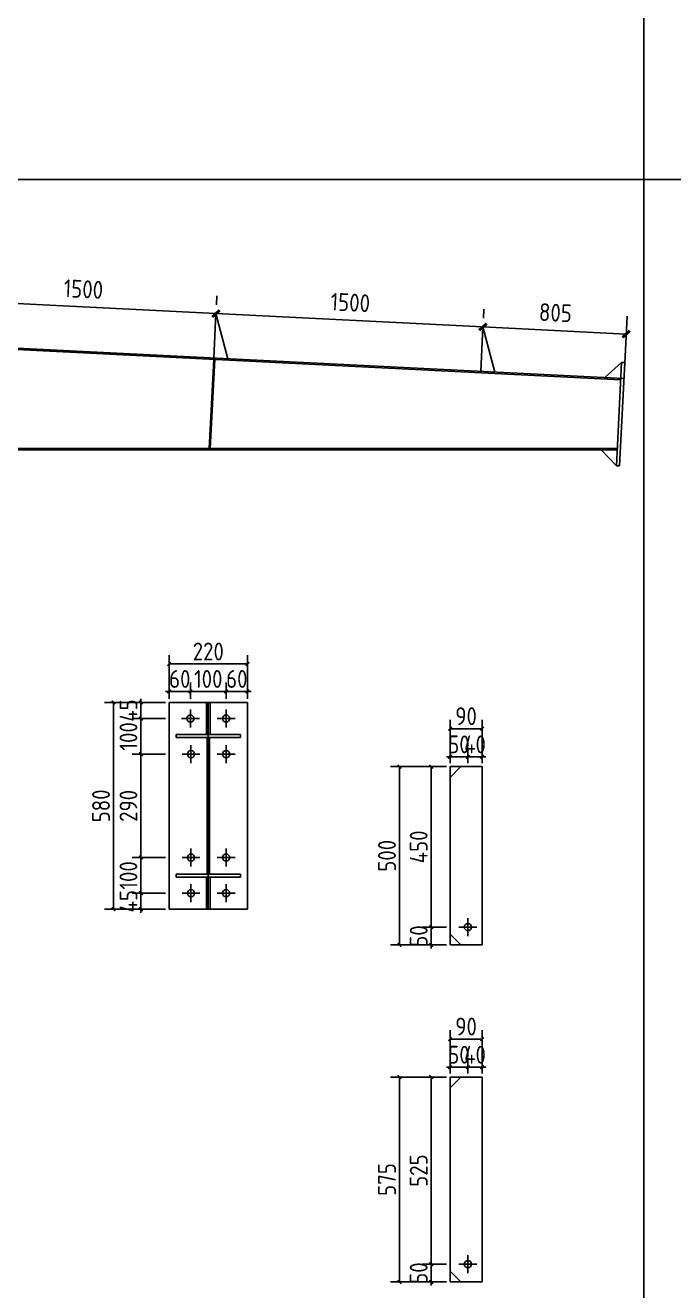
# Model space of a CAD drawing. Extents: x 411778 to 673094, y -11605 to 324395.
# Drawn here: x 445897 to 449536, y 104759 to 111858 of the extents above; entities that cross this region are included whole.
import ezdxf

# ---------------------------------------------------------------- set-up
doc = ezdxf.new("R2010")
doc.units = 0
doc.header["$LTSCALE"] = 1000
doc.header["$MEASUREMENT"] = 0
doc.styles.get("Standard").update_dxf_attribs({"font": 'gbenor.shx', "bigfont": 'gbcbig.shx'})
doc.dimstyles.get("Standard").update_dxf_attribs({"dimscale": 100, "dimtxt": 3.5, "dimasz": 1, "dimexe": 2.5, "dimexo": 3, "dimgap": 1.5, "dimtad": 1, "dimdec": 0, "dimzin": 0, "dimdsep": 46, "dimtxsty": 'Standard', "dimblk": 'ARCHTICK', "dimcen": 0.09, "dimadec": 0, "dimazin": 0, "dimtfac": 1, "dimtdec": 0, "dimtix": 1, "dimtmove": 2, "dimatfit": 3, "dimfxl": 1, "dimtolj": 1, "dimtzin": 0, "dimarcsym": 0})

# ---------------------------------------------------------------- blocks, each defined once
blk = doc.blocks.new('_ArchTick')
at = {"color": 0, "linetype": 'ByBlock', "const_width": 0.4}
blk.add_lwpolyline([(-0.5, -0.5), (0.5, 0.5)], dxfattribs=at)
blk = doc.blocks.new('*D2253')
at = {"color": 3, "lineweight": -2}
for p, q in [((445458.7, 110116), (445473.7, 110415.6)), ((445468.7, 110315.7), (446966.8, 110240.8)), ((446969.3, 110290.7), (446971.8, 110340.7))]:
    blk.add_line(p, q, dxfattribs=at)
at = {"layer": 'Defpoints', "color": 0}
for p in [(446966.8, 110240.8), (446966.8, 110240.8), (445456.2, 110066)]:
    blk.add_point(p, dxfattribs=at)
at = {"color": 3, "lineweight": -2, "xscale": 40, "yscale": 40, "zscale": 40}
for p, rotation in [((445468.7, 110315.7), 177.1375947738483), ((446966.8, 110240.8), 357.1375947738483)]:
    blk.add_blockref('_ArchTick', p, dxfattribs=dict(at, rotation=rotation))
at = {"color": 0, "insert": (446222.8, 110378.1), "char_height": 100, "attachment_point": 5, "rotation": 357.13759}
blk.add_mtext('\\A1;1500', dxfattribs=at)
blk = doc.blocks.new('*D2254')
at = {"color": 3, "lineweight": -2}
for p, q in [((446969.3, 110290.7), (446971.8, 110340.7)), ((448467.5, 110215.8), (448470, 110265.8)), ((446966.8, 110240.8), (448465, 110165.9))]:
    blk.add_line(p, q, dxfattribs=at)
at = {"layer": 'Defpoints', "color": 0}
for p in [(446966.8, 110240.8), (448465, 110165.9), (448465, 110165.9)]:
    blk.add_point(p, dxfattribs=at)
at = {"color": 3, "lineweight": -2, "xscale": 40, "yscale": 40, "zscale": 40}
for p, rotation in [((446966.8, 110240.8), 177.1375947738483), ((448465, 110165.9), 357.1375947738483)]:
    blk.add_blockref('_ArchTick', p, dxfattribs=dict(at, rotation=rotation))
at = {"color": 0, "insert": (447720.9, 110303.2), "char_height": 100, "attachment_point": 5, "rotation": 357.13759}
blk.add_mtext('\\A1;1500', dxfattribs=at)
blk = doc.blocks.new('*D2255')
at = {"color": 3, "lineweight": -2}
for p, q in [((448467.5, 110215.8), (448470, 110265.8)), ((449259, 109925.9), (449273.9, 110225.6)), ((448465, 110165.9), (449269, 110125.7))]:
    blk.add_line(p, q, dxfattribs=at)
at = {"layer": 'Defpoints', "color": 0}
for p in [(448465, 110165.9), (449269, 110125.7), (449256.5, 109876)]:
    blk.add_point(p, dxfattribs=at)
at = {"color": 3, "lineweight": -2, "xscale": 40, "yscale": 40, "zscale": 40}
for p, rotation in [((448465, 110165.9), 177.1375947738483), ((449269, 110125.7), 357.1375947738483)]:
    blk.add_blockref('_ArchTick', p, dxfattribs=dict(at, rotation=rotation))
at = {"color": 0, "insert": (448872, 110245.7), "char_height": 100, "attachment_point": 5, "rotation": 357.13759}
blk.add_mtext('\\A1;805', dxfattribs=at)
blk = doc.blocks.new('*D2275')
at = {"color": 3, "lineweight": -2}
for p, q in [((446683.6, 106989), (446495.6, 106989)), ((446545.6, 106989), (446545.6, 107009)), ((446545.6, 106899), (446545.6, 106989)), ((446683.6, 106899), (446495.6, 106899)), ((446545.6, 106899), (446545.6, 106879))]:
    blk.add_line(p, q, dxfattribs=at)
at = {"layer": 'Defpoints', "color": 0}
for p in [(446545.6, 106989), (446703.6, 106989), (446703.6, 106899)]:
    blk.add_point(p, dxfattribs=at)
at = {"color": 3, "lineweight": -2, "xscale": 20, "yscale": 20, "zscale": 20}
for p, rotation in [((446545.6, 106989), 270), ((446545.6, 106899), 90)]:
    blk.add_blockref('_ArchTick', p, dxfattribs=dict(at, rotation=rotation))
at = {"color": 0, "insert": (446475.6, 106944), "char_height": 100, "attachment_point": 5, "rotation": 90}
blk.add_mtext('\\A1;45', dxfattribs=at)
blk = doc.blocks.new('*D2230')
at = {"color": 3, "lineweight": -2}
for p, q in [((446683.6, 107189), (446495.6, 107189)), ((446545.6, 106989), (446545.6, 107189)), ((446683.6, 106989), (446495.6, 106989))]:
    blk.add_line(p, q, dxfattribs=at)
at = {"layer": 'Defpoints', "color": 0}
for p in [(446545.6, 107189), (446703.6, 107189), (446703.6, 106989)]:
    blk.add_point(p, dxfattribs=at)
at = {"color": 3, "lineweight": -2, "xscale": 20, "yscale": 20, "zscale": 20}
for p, rotation in [((446545.6, 107189), 90), ((446545.6, 106989), 270)]:
    blk.add_blockref('_ArchTick', p, dxfattribs=dict(at, rotation=rotation))
at = {"color": 0, "insert": (446475.6, 107089), "char_height": 100, "attachment_point": 5, "rotation": 90}
blk.add_mtext('\\A1;100', dxfattribs=at)
blk = doc.blocks.new('*D2231')
at = {"color": 3, "lineweight": -2}
for p, q in [((446683.6, 107769), (446495.6, 107769)), ((446545.6, 107189), (446545.6, 107769)), ((446683.6, 107189), (446495.6, 107189))]:
    blk.add_line(p, q, dxfattribs=at)
at = {"layer": 'Defpoints', "color": 0}
for p in [(446545.6, 107769), (446703.6, 107769), (446703.6, 107189)]:
    blk.add_point(p, dxfattribs=at)
at = {"color": 3, "lineweight": -2, "xscale": 20, "yscale": 20, "zscale": 20}
for p, rotation in [((446545.6, 107769), 90), ((446545.6, 107189), 270)]:
    blk.add_blockref('_ArchTick', p, dxfattribs=dict(at, rotation=rotation))
at = {"color": 0, "insert": (446475.6, 107479), "char_height": 100, "attachment_point": 5, "rotation": 90}
blk.add_mtext('\\A1;290', dxfattribs=at)
blk = doc.blocks.new('*D2232')
at = {"color": 3, "lineweight": -2}
for p, q in [((446683.6, 107969), (446495.6, 107969)), ((446545.6, 107769), (446545.6, 107969)), ((446683.6, 107769), (446495.6, 107769))]:
    blk.add_line(p, q, dxfattribs=at)
at = {"layer": 'Defpoints', "color": 0}
for p in [(446545.6, 107969), (446703.6, 107969), (446703.6, 107769)]:
    blk.add_point(p, dxfattribs=at)
at = {"color": 3, "lineweight": -2, "xscale": 20, "yscale": 20, "zscale": 20}
for p, rotation in [((446545.6, 107969), 90), ((446545.6, 107769), 270)]:
    blk.add_blockref('_ArchTick', p, dxfattribs=dict(at, rotation=rotation))
at = {"color": 0, "insert": (446475.6, 107869), "char_height": 100, "attachment_point": 5, "rotation": 90}
blk.add_mtext('\\A1;100', dxfattribs=at)
blk = doc.blocks.new('*D2276')
at = {"color": 3, "lineweight": -2}
for p, q in [((446683.6, 108059), (446495.6, 108059)), ((446545.6, 108059), (446545.6, 108079)), ((446545.6, 107969), (446545.6, 108059)), ((446683.6, 107969), (446495.6, 107969)), ((446545.6, 107969), (446545.6, 107949))]:
    blk.add_line(p, q, dxfattribs=at)
at = {"layer": 'Defpoints', "color": 0}
for p in [(446545.6, 108059), (446703.6, 108059), (446703.6, 107969)]:
    blk.add_point(p, dxfattribs=at)
at = {"color": 3, "lineweight": -2, "xscale": 20, "yscale": 20, "zscale": 20}
for p, rotation in [((446545.6, 108059), 270), ((446545.6, 107969), 90)]:
    blk.add_blockref('_ArchTick', p, dxfattribs=dict(at, rotation=rotation))
at = {"color": 0, "insert": (446475.6, 108014), "char_height": 100, "attachment_point": 5, "rotation": 90}
blk.add_mtext('\\A1;45', dxfattribs=at)
blk = doc.blocks.new('*D2233')
at = {"color": 3, "lineweight": -2}
for p, q in [((446703.6, 108121), (446683.6, 108121)), ((446703.6, 108079), (446703.6, 108171)), ((446703.6, 108121), (446823.6, 108121)), ((446823.6, 108079), (446823.6, 108171)), ((446823.6, 108121), (446843.6, 108121))]:
    blk.add_line(p, q, dxfattribs=at)
at = {"layer": 'Defpoints', "color": 0}
for p in [(446823.6, 108121), (446703.6, 108059), (446823.6, 108059)]:
    blk.add_point(p, dxfattribs=at)
at = {"color": 3, "lineweight": -2, "xscale": 20, "yscale": 20, "zscale": 20}
blk.add_blockref('_ArchTick', (446703.6, 108121), dxfattribs=at)
at = {"color": 3, "lineweight": -2, "xscale": 20, "yscale": 20, "zscale": 20, "rotation": 180}
blk.add_blockref('_ArchTick', (446823.6, 108121), dxfattribs=at)
at = {"color": 0, "insert": (446763.6, 108191), "char_height": 100, "attachment_point": 5}
blk.add_mtext('\\A1;60', dxfattribs=at)
blk = doc.blocks.new('*D2234')
at = {"color": 3, "lineweight": -2}
for p, q in [((446823.6, 108079), (446823.6, 108171)), ((446823.6, 108121), (447023.6, 108121)), ((447023.6, 108079), (447023.6, 108171))]:
    blk.add_line(p, q, dxfattribs=at)
at = {"layer": 'Defpoints', "color": 0}
for p in [(447023.6, 108121), (446823.6, 108059), (447023.6, 108059)]:
    blk.add_point(p, dxfattribs=at)
at = {"color": 3, "lineweight": -2, "xscale": 20, "yscale": 20, "zscale": 20, "rotation": 180}
blk.add_blockref('_ArchTick', (446823.6, 108121), dxfattribs=at)
at = {"color": 3, "lineweight": -2, "xscale": 20, "yscale": 20, "zscale": 20}
blk.add_blockref('_ArchTick', (447023.6, 108121), dxfattribs=at)
at = {"color": 0, "insert": (446923.6, 108191), "char_height": 100, "attachment_point": 5}
blk.add_mtext('\\A1;100', dxfattribs=at)
blk = doc.blocks.new('*D2277')
at = {"color": 3, "lineweight": -2}
for p, q in [((447023.6, 108121), (447003.6, 108121)), ((447023.6, 108079), (447023.6, 108171)), ((447023.6, 108121), (447143.6, 108121)), ((447143.6, 108079), (447143.6, 108171)), ((447143.6, 108121), (447163.6, 108121))]:
    blk.add_line(p, q, dxfattribs=at)
at = {"layer": 'Defpoints', "color": 0}
for p in [(447143.6, 108121), (447023.6, 108059), (447143.6, 108059)]:
    blk.add_point(p, dxfattribs=at)
at = {"color": 3, "lineweight": -2, "xscale": 20, "yscale": 20, "zscale": 20}
blk.add_blockref('_ArchTick', (447023.6, 108121), dxfattribs=at)
at = {"color": 3, "lineweight": -2, "xscale": 20, "yscale": 20, "zscale": 20, "rotation": 180}
blk.add_blockref('_ArchTick', (447143.6, 108121), dxfattribs=at)
at = {"color": 0, "insert": (447083.6, 108191), "char_height": 100, "attachment_point": 5}
blk.add_mtext('\\A1;60', dxfattribs=at)
blk = doc.blocks.new('*D2278')
at = {"color": 3, "lineweight": -2}
for p, q in [((446703.6, 108079), (446703.6, 108325)), ((446703.6, 108275), (447143.6, 108275)), ((447143.6, 108079), (447143.6, 108325))]:
    blk.add_line(p, q, dxfattribs=at)
at = {"layer": 'Defpoints', "color": 0}
for p in [(447143.6, 108275), (446703.6, 108059), (447143.6, 108059)]:
    blk.add_point(p, dxfattribs=at)
at = {"color": 3, "lineweight": -2, "xscale": 20, "yscale": 20, "zscale": 20, "rotation": 180}
blk.add_blockref('_ArchTick', (446703.6, 108275), dxfattribs=at)
at = {"color": 3, "lineweight": -2, "xscale": 20, "yscale": 20, "zscale": 20}
blk.add_blockref('_ArchTick', (447143.6, 108275), dxfattribs=at)
at = {"color": 0, "insert": (446923.6, 108345), "char_height": 100, "attachment_point": 5}
blk.add_mtext('\\A1;220', dxfattribs=at)
blk = doc.blocks.new('*D2279')
at = {"color": 3, "lineweight": -2}
for p, q in [((446683.6, 108059), (446341.6, 108059)), ((446391.6, 108059), (446391.6, 106899)), ((446683.6, 106899), (446341.6, 106899))]:
    blk.add_line(p, q, dxfattribs=at)
at = {"layer": 'Defpoints', "color": 0}
for p in [(446703.6, 108059), (446391.6, 106899), (446703.6, 106899)]:
    blk.add_point(p, dxfattribs=at)
at = {"color": 3, "lineweight": -2, "xscale": 20, "yscale": 20, "zscale": 20}
for p, rotation in [((446391.6, 108059), 90), ((446391.6, 106899), 270)]:
    blk.add_blockref('_ArchTick', p, dxfattribs=dict(at, rotation=rotation))
at = {"color": 0, "insert": (446321.6, 107479), "char_height": 100, "attachment_point": 5, "rotation": 90}
blk.add_mtext('\\A1;580', dxfattribs=at)
blk = doc.blocks.new('*D2283')
at = {"color": 3, "lineweight": -2}
for p, q in [((448260.5, 106799), (448124.5, 106799)), ((448174.5, 106799), (448174.5, 106819)), ((448174.5, 106699), (448174.5, 106799)), ((448260.5, 106699), (448124.5, 106699)), ((448174.5, 106699), (448174.5, 106679))]:
    blk.add_line(p, q, dxfattribs=at)
at = {"layer": 'Defpoints', "color": 0}
for p in [(448174.5, 106799), (448280.5, 106799), (448280.5, 106699)]:
    blk.add_point(p, dxfattribs=at)
at = {"color": 3, "lineweight": -2, "xscale": 20, "yscale": 20, "zscale": 20}
for p, rotation in [((448174.5, 106799), 270), ((448174.5, 106699), 90)]:
    blk.add_blockref('_ArchTick', p, dxfattribs=dict(at, rotation=rotation))
at = {"color": 0, "insert": (448104.5, 106749), "char_height": 100, "attachment_point": 5, "rotation": 90}
blk.add_mtext('\\A1;50', dxfattribs=at)
blk = doc.blocks.new('*D2284')
at = {"color": 3, "lineweight": -2}
for p, q in [((448260.5, 107699), (448124.5, 107699)), ((448174.5, 106799), (448174.5, 107699)), ((448260.5, 106799), (448124.5, 106799))]:
    blk.add_line(p, q, dxfattribs=at)
at = {"layer": 'Defpoints', "color": 0}
for p in [(448174.5, 107699), (448280.5, 107699), (448280.5, 106799)]:
    blk.add_point(p, dxfattribs=at)
at = {"color": 3, "lineweight": -2, "xscale": 20, "yscale": 20, "zscale": 20}
for p, rotation in [((448174.5, 107699), 90), ((448174.5, 106799), 270)]:
    blk.add_blockref('_ArchTick', p, dxfattribs=dict(at, rotation=rotation))
at = {"color": 0, "insert": (448104.5, 107249), "char_height": 100, "attachment_point": 5, "rotation": 90}
blk.add_mtext('\\A1;450', dxfattribs=at)
blk = doc.blocks.new('*D2285')
at = {"color": 3, "lineweight": -2}
for p, q in [((448260.5, 107699), (447946.5, 107699)), ((447996.5, 106699), (447996.5, 107699)), ((448260.5, 106699), (447946.5, 106699))]:
    blk.add_line(p, q, dxfattribs=at)
at = {"layer": 'Defpoints', "color": 0}
for p in [(447996.5, 107699), (448280.5, 107699), (448280.5, 106699)]:
    blk.add_point(p, dxfattribs=at)
at = {"color": 3, "lineweight": -2, "xscale": 20, "yscale": 20, "zscale": 20}
for p, rotation in [((447996.5, 107699), 90), ((447996.5, 106699), 270)]:
    blk.add_blockref('_ArchTick', p, dxfattribs=dict(at, rotation=rotation))
at = {"color": 0, "insert": (447926.5, 107199), "char_height": 100, "attachment_point": 5, "rotation": 90}
blk.add_mtext('\\A1;500', dxfattribs=at)
blk = doc.blocks.new('*D2244')
at = {"color": 3, "lineweight": -2}
for p, q in [((448280.5, 107719), (448280.5, 107804)), ((448380.5, 107719), (448380.5, 107804)), ((448280.5, 107754), (448260.5, 107754)), ((448280.5, 107754), (448380.5, 107754)), ((448380.5, 107754), (448400.5, 107754))]:
    blk.add_line(p, q, dxfattribs=at)
at = {"layer": 'Defpoints', "color": 0}
for p in [(448280.5, 107699), (448380.5, 107754), (448380.5, 107699)]:
    blk.add_point(p, dxfattribs=at)
at = {"color": 3, "lineweight": -2, "xscale": 20, "yscale": 20, "zscale": 20}
blk.add_blockref('_ArchTick', (448280.5, 107754), dxfattribs=at)
at = {"color": 3, "lineweight": -2, "xscale": 20, "yscale": 20, "zscale": 20, "rotation": 180}
blk.add_blockref('_ArchTick', (448380.5, 107754), dxfattribs=at)
at = {"color": 0, "insert": (448330.5, 107824), "char_height": 100, "attachment_point": 5}
blk.add_mtext('\\A1;50', dxfattribs=at)
blk = doc.blocks.new('*D2286')
at = {"color": 3, "lineweight": -2}
for p, q in [((448380.5, 107719), (448380.5, 107804)), ((448460.5, 107719), (448460.5, 107804)), ((448380.5, 107754), (448360.5, 107754)), ((448380.5, 107754), (448460.5, 107754)), ((448460.5, 107754), (448480.5, 107754))]:
    blk.add_line(p, q, dxfattribs=at)
at = {"layer": 'Defpoints', "color": 0}
for p in [(448380.5, 107699), (448460.5, 107754), (448460.5, 107699)]:
    blk.add_point(p, dxfattribs=at)
at = {"color": 3, "lineweight": -2, "xscale": 20, "yscale": 20, "zscale": 20}
blk.add_blockref('_ArchTick', (448380.5, 107754), dxfattribs=at)
at = {"color": 3, "lineweight": -2, "xscale": 20, "yscale": 20, "zscale": 20, "rotation": 180}
blk.add_blockref('_ArchTick', (448460.5, 107754), dxfattribs=at)
at = {"color": 0, "insert": (448420.5, 107824), "char_height": 100, "attachment_point": 5}
blk.add_mtext('\\A1;40', dxfattribs=at)
blk = doc.blocks.new('*D2288')
at = {"color": 3, "lineweight": -2}
for p, q in [((448280.5, 107719), (448280.5, 107962)), ((448460.5, 107912), (448280.5, 107912)), ((448460.5, 107719), (448460.5, 107962))]:
    blk.add_line(p, q, dxfattribs=at)
at = {"layer": 'Defpoints', "color": 0}
for p in [(448280.5, 107912), (448280.5, 107699), (448460.5, 107699)]:
    blk.add_point(p, dxfattribs=at)
at = {"color": 3, "lineweight": -2, "xscale": 20, "yscale": 20, "zscale": 20, "rotation": 180}
blk.add_blockref('_ArchTick', (448280.5, 107912), dxfattribs=at)
at = {"color": 3, "lineweight": -2, "xscale": 20, "yscale": 20, "zscale": 20}
blk.add_blockref('_ArchTick', (448460.5, 107912), dxfattribs=at)
at = {"color": 0, "insert": (448370.5, 107982), "char_height": 100, "attachment_point": 5}
blk.add_mtext('\\A1;90', dxfattribs=at)
blk = doc.blocks.new('*D2289')
at = {"color": 3, "lineweight": -2}
for p, q in [((448174.5, 104908), (448174.5, 104928)), ((448260.5, 104908), (448124.5, 104908)), ((448174.5, 104808), (448174.5, 104908)), ((448260.5, 104808), (448124.5, 104808)), ((448174.5, 104808), (448174.5, 104788))]:
    blk.add_line(p, q, dxfattribs=at)
at = {"layer": 'Defpoints', "color": 0}
for p in [(448174.5, 104908), (448280.5, 104908), (448280.5, 104808)]:
    blk.add_point(p, dxfattribs=at)
at = {"color": 3, "lineweight": -2, "xscale": 20, "yscale": 20, "zscale": 20}
for p, rotation in [((448174.5, 104908), 270), ((448174.5, 104808), 90)]:
    blk.add_blockref('_ArchTick', p, dxfattribs=dict(at, rotation=rotation))
at = {"color": 0, "insert": (448104.5, 104858), "char_height": 100, "attachment_point": 5, "rotation": 90}
blk.add_mtext('\\A1;50', dxfattribs=at)
blk = doc.blocks.new('*D2290')
at = {"color": 3, "lineweight": -2}
for p, q in [((448260.5, 105958), (448124.5, 105958)), ((448174.5, 104908), (448174.5, 105958)), ((448260.5, 104908), (448124.5, 104908))]:
    blk.add_line(p, q, dxfattribs=at)
at = {"layer": 'Defpoints', "color": 0}
for p in [(448174.5, 105958), (448280.5, 105958), (448280.5, 104908)]:
    blk.add_point(p, dxfattribs=at)
at = {"color": 3, "lineweight": -2, "xscale": 20, "yscale": 20, "zscale": 20}
for p, rotation in [((448174.5, 105958), 90), ((448174.5, 104908), 270)]:
    blk.add_blockref('_ArchTick', p, dxfattribs=dict(at, rotation=rotation))
at = {"color": 0, "insert": (448104.5, 105433), "char_height": 100, "attachment_point": 5, "rotation": 90}
blk.add_mtext('\\A1;525', dxfattribs=at)
blk = doc.blocks.new('*D2291')
at = {"color": 3, "lineweight": -2}
for p, q in [((448260.5, 105958), (447946.5, 105958)), ((447996.5, 104808), (447996.5, 105958)), ((448260.5, 104808), (447946.5, 104808))]:
    blk.add_line(p, q, dxfattribs=at)
at = {"layer": 'Defpoints', "color": 0}
for p in [(447996.5, 105958), (448280.5, 105958), (448280.5, 104808)]:
    blk.add_point(p, dxfattribs=at)
at = {"color": 3, "lineweight": -2, "xscale": 20, "yscale": 20, "zscale": 20}
for p, rotation in [((447996.5, 105958), 90), ((447996.5, 104808), 270)]:
    blk.add_blockref('_ArchTick', p, dxfattribs=dict(at, rotation=rotation))
at = {"color": 0, "insert": (447926.5, 105383), "char_height": 100, "attachment_point": 5, "rotation": 90}
blk.add_mtext('\\A1;575', dxfattribs=at)
blk = doc.blocks.new('*D2245')
at = {"color": 3, "lineweight": -2}
for p, q in [((448280.5, 105978), (448280.5, 106063)), ((448380.5, 105978), (448380.5, 106063)), ((448280.5, 106013), (448260.5, 106013)), ((448280.5, 106013), (448380.5, 106013)), ((448380.5, 106013), (448400.5, 106013))]:
    blk.add_line(p, q, dxfattribs=at)
at = {"layer": 'Defpoints', "color": 0}
for p in [(448380.5, 106013), (448280.5, 105958), (448380.5, 105958)]:
    blk.add_point(p, dxfattribs=at)
at = {"color": 3, "lineweight": -2, "xscale": 20, "yscale": 20, "zscale": 20}
blk.add_blockref('_ArchTick', (448280.5, 106013), dxfattribs=at)
at = {"color": 3, "lineweight": -2, "xscale": 20, "yscale": 20, "zscale": 20, "rotation": 180}
blk.add_blockref('_ArchTick', (448380.5, 106013), dxfattribs=at)
at = {"color": 0, "insert": (448330.5, 106083), "char_height": 100, "attachment_point": 5}
blk.add_mtext('\\A1;50', dxfattribs=at)
blk = doc.blocks.new('*D2292')
at = {"color": 3, "lineweight": -2}
for p, q in [((448380.5, 105978), (448380.5, 106063)), ((448460.5, 105978), (448460.5, 106063)), ((448380.5, 106013), (448360.5, 106013)), ((448380.5, 106013), (448460.5, 106013)), ((448460.5, 106013), (448480.5, 106013))]:
    blk.add_line(p, q, dxfattribs=at)
at = {"layer": 'Defpoints', "color": 0}
for p in [(448460.5, 106013), (448380.5, 105958), (448460.5, 105958)]:
    blk.add_point(p, dxfattribs=at)
at = {"color": 3, "lineweight": -2, "xscale": 20, "yscale": 20, "zscale": 20}
blk.add_blockref('_ArchTick', (448380.5, 106013), dxfattribs=at)
at = {"color": 3, "lineweight": -2, "xscale": 20, "yscale": 20, "zscale": 20, "rotation": 180}
blk.add_blockref('_ArchTick', (448460.5, 106013), dxfattribs=at)
at = {"color": 0, "insert": (448420.5, 106083), "char_height": 100, "attachment_point": 5}
blk.add_mtext('\\A1;40', dxfattribs=at)
blk = doc.blocks.new('*D2294')
at = {"color": 3, "lineweight": -2}
for p, q in [((448280.5, 105978), (448280.5, 106221)), ((448460.5, 105978), (448460.5, 106221)), ((448460.5, 106171), (448280.5, 106171))]:
    blk.add_line(p, q, dxfattribs=at)
at = {"layer": 'Defpoints', "color": 0}
for p in [(448280.5, 106171), (448280.5, 105958), (448460.5, 105958)]:
    blk.add_point(p, dxfattribs=at)
at = {"color": 3, "lineweight": -2, "xscale": 20, "yscale": 20, "zscale": 20, "rotation": 180}
blk.add_blockref('_ArchTick', (448280.5, 106171), dxfattribs=at)
at = {"color": 3, "lineweight": -2, "xscale": 20, "yscale": 20, "zscale": 20}
blk.add_blockref('_ArchTick', (448460.5, 106171), dxfattribs=at)
at = {"color": 0, "insert": (448370.5, 106241), "char_height": 100, "attachment_point": 5}
blk.add_mtext('\\A1;90', dxfattribs=at)

msp = doc.modelspace()

# ---------------------------------------------------------------- linework, layer by layer
for p, q in [((446966.8, 110240.8), (446954.3, 109991.1)), ((446966.8, 110240.8), (447034.2, 109987.1)), ((448465, 110165.9), (448452.5, 109916.2)), ((448465, 110165.9), (448532.4, 109912.2)), ((445256.5, 110076), (449256.5, 109876)), ((445256.5, 110068), (449238.1, 109868.9)), ((446953.9, 109983.1), (446929, 109484.2)), ((446959.9, 109982.8), (446935, 109484.2)), ((449243, 109966.8), (449148.6, 109881.4)), ((449261, 109965.9), (449243, 109966.8)), ((449218.9, 109484.5), (445256.5, 109484)), ((449218.5, 109476.5), (445256.5, 109476)), ((449129.4, 109476.5), (449214, 109387.5)), ((449232, 109386.6), (449214, 109387.5)), ((446703.6, 108059), (446703.6, 106899)), ((447143.6, 108059), (446703.6, 108059)), ((446913.6, 108059), (446913.6, 107879)), ((446933.6, 108059), (446933.6, 107879)), ((447143.6, 106899), (447143.6, 108059)), ((446823.6, 108019), (446823.6, 107919)), ((447023.6, 108019), (447023.6, 107919)), ((446773.6, 107969), (446873.6, 107969)), ((446973.6, 107969), (447073.6, 107969)), ((446776.6, 107769), (446876.6, 107769)), ((446826.6, 107819), (446826.6, 107719)), ((446973.6, 107769), (447073.6, 107769)), ((447023.6, 107819), (447023.6, 107719)), ((448460.5, 107699), (448280.5, 107699)), ((448280.5, 107699), (448280.5, 106699)), ((448280.5, 107639), (448340.5, 107699)), ((448460.5, 107699), (448460.5, 106699)), ((446826.6, 107239), (446826.6, 107139)), ((447023.6, 107239), (447023.6, 107139)), ((446776.6, 107189), (446876.6, 107189)), ((446973.6, 107189), (447073.6, 107189)), ((446913.6, 107079), (446913.6, 106899)), ((446933.6, 107079), (446933.6, 106899)), ((446776.6, 106989), (446876.6, 106989)), ((446826.6, 107039), (446826.6, 106939)), ((446973.6, 106989), (447073.6, 106989)), ((447023.6, 107039), (447023.6, 106939)), ((446703.6, 106899), (447143.6, 106899)), ((448380.5, 106849), (448380.5, 106749)), ((448330.5, 106799), (448430.5, 106799)), ((448280.5, 106759), (448340.5, 106699)), ((448460.5, 106699), (448280.5, 106699)), ((448460.5, 105958), (448280.5, 105958)), ((448280.5, 105958), (448280.5, 104808)), ((448280.5, 105898), (448340.5, 105958)), ((448460.5, 105958), (448460.5, 104808)), ((448380.5, 104958), (448380.5, 104858)), ((448280.5, 104868), (448340.5, 104808)), ((448330.5, 104908), (448430.5, 104908)), ((448460.5, 104808), (448280.5, 104808))]:
    msp.add_line(p, q)
at = {"color": 0}
for p, q in [((449243, 109966.8), (449214, 109387.5)), ((449261, 109965.9), (449232, 109386.6))]:
    msp.add_line(p, q, dxfattribs=at)
at = {"color": 1}
msp.add_line((446923.6, 108059), (446923.6, 106899), dxfattribs=at)
at = {"color": 4}
for p, q in [((447103.6, 107879), (446743.6, 107879)), ((446743.6, 107879), (446743.6, 107863)), ((446743.6, 107863), (447103.6, 107863)), ((446917.6, 107863), (446917.6, 107095)), ((446929.6, 107863), (446929.6, 107095)), ((447103.6, 107863), (447103.6, 107879)), ((446743.6, 107079), (446743.6, 107095)), ((446743.6, 107095), (447103.6, 107095)), ((447103.6, 107079), (446743.6, 107079)), ((447103.6, 107095), (447103.6, 107079))]:
    msp.add_line(p, q, dxfattribs=at)
for points in [[(440968.5, 122873), (449368.5, 122873), (449368.5, 110993), (440968.5, 110993)], [(449368.5, 122873), (457768.5, 122873), (457768.5, 110993), (449368.5, 110993)], [(440968.5, 110993), (449368.5, 110993), (449368.5, 99113), (440968.5, 99113)]]:
    msp.add_lwpolyline(points, close=True)
for centre in [(446823.6, 107969), (447023.6, 107969), (446826.6, 107769), (447023.6, 107769), (446826.6, 107189), (447023.6, 107189), (446826.6, 106989), (447023.6, 106989), (448380.5, 106799), (448380.5, 104908)]:
    msp.add_circle(centre, 20)

# ---------------------------------------------------------------- dimensions: what is measured, and where the dimension line sits
for base, p1, p2, angle, override, picture, middle in [((446966.8, 110240.8), (445456.2, 110066), (446966.8, 110240.8), 177.13759, {"dimtxt": 1, "dimasz": 0.4, "dimexe": 1, "dimexo": 0.5, "dimgap": 0.5, "dimclrd": 3, "dimclre": 3}, '*D2253', (446222.8, 110378.1)), ((448465, 110165.9), (446966.8, 110240.8), (448465, 110165.9), 177.13759, {"dimtxt": 1, "dimasz": 0.4, "dimexe": 1, "dimexo": 0.5, "dimgap": 0.5, "dimclrd": 3, "dimclre": 3}, '*D2254', (447720.9, 110303.2)), ((449269, 110125.7), (448465, 110165.9), (449256.5, 109876), 177.13759, {"dimtxt": 1, "dimasz": 0.4, "dimexe": 1, "dimexo": 0.5, "dimgap": 0.5, "dimclrd": 3, "dimclre": 3}, '*D2255', (448872, 110245.7)), ((446545.6, 108059), (446703.6, 107969), (446703.6, 108059), 90, {"dimtxt": 1, "dimasz": 0.2, "dimexe": 0.5, "dimexo": 0.2, "dimgap": 0.2, "dimlfac": 0.5, "dimclrd": 3, "dimclre": 3}, '*D2276', (446475.6, 108014)), ((446545.6, 107969), (446703.6, 107769), (446703.6, 107969), 90, {"dimtxt": 1, "dimasz": 0.2, "dimexe": 0.5, "dimexo": 0.2, "dimgap": 0.2, "dimlfac": 0.5, "dimclrd": 3, "dimclre": 3}, '*D2232', (446475.6, 107869)), ((446545.6, 107769), (446703.6, 107189), (446703.6, 107769), 90, {"dimtxt": 1, "dimasz": 0.2, "dimexe": 0.5, "dimexo": 0.2, "dimgap": 0.2, "dimlfac": 0.5, "dimclrd": 3, "dimclre": 3}, '*D2231', (446475.6, 107479)), ((448174.5, 107699), (448280.5, 106799), (448280.5, 107699), 90, {"dimtxt": 1, "dimasz": 0.2, "dimexe": 0.5, "dimexo": 0.2, "dimgap": 0.2, "dimlfac": 0.5, "dimclrd": 3, "dimclre": 3}, '*D2284', (448104.5, 107249)), ((446545.6, 107189), (446703.6, 106989), (446703.6, 107189), 90, {"dimtxt": 1, "dimasz": 0.2, "dimexe": 0.5, "dimexo": 0.2, "dimgap": 0.2, "dimlfac": 0.5, "dimclrd": 3, "dimclre": 3}, '*D2230', (446475.6, 107089)), ((446545.6, 106989), (446703.6, 106899), (446703.6, 106989), 90, {"dimtxt": 1, "dimasz": 0.2, "dimexe": 0.5, "dimexo": 0.2, "dimgap": 0.2, "dimlfac": 0.5, "dimclrd": 3, "dimclre": 3}, '*D2275', (446475.6, 106944)), ((448174.5, 106799), (448280.5, 106699), (448280.5, 106799), 90, {"dimtxt": 1, "dimasz": 0.2, "dimexe": 0.5, "dimexo": 0.2, "dimgap": 0.2, "dimlfac": 0.5, "dimclrd": 3, "dimclre": 3}, '*D2283', (448104.5, 106749)), ((448174.5, 105958), (448280.5, 104908), (448280.5, 105958), 90, {"dimtxt": 1, "dimasz": 0.2, "dimexe": 0.5, "dimexo": 0.2, "dimgap": 0.2, "dimlfac": 0.5, "dimclrd": 3, "dimclre": 3}, '*D2290', (448104.5, 105433)), ((448174.5, 104908), (448280.5, 104808), (448280.5, 104908), 90, {"dimtxt": 1, "dimasz": 0.2, "dimexe": 0.5, "dimexo": 0.2, "dimgap": 0.2, "dimlfac": 0.5, "dimclrd": 3, "dimclre": 3}, '*D2289', (448104.5, 104858))]:
    dim = msp.add_linear_dim(base=base, p1=p1, p2=p2, angle=angle, dimstyle='Standard', override=override)
    dim.commit()
    dim.dimension.update_dxf_attribs({"geometry": picture, "text_midpoint": middle})
for p1, p2, distance, picture, middle in [((446703.6, 108059), (447143.6, 108059), 216, '*D2278', (446923.6, 108345)), ((446703.6, 108059), (446703.6, 106899), -312, '*D2279', (446321.6, 107479)), ((448460.5, 107699), (448280.5, 107699), -213, '*D2288', (448370.5, 107982)), ((448280.5, 106699), (448280.5, 107699), 284, '*D2285', (447926.5, 107199)), ((448460.5, 105958), (448280.5, 105958), -213, '*D2294', (448370.5, 106241)), ((448280.5, 104808), (448280.5, 105958), 284, '*D2291', (447926.5, 105383))]:
    dim = msp.add_aligned_dim(p1=p1, p2=p2, distance=distance, dimstyle='Standard', override={"dimtxt": 1, "dimasz": 0.2, "dimexe": 0.5, "dimexo": 0.2, "dimgap": 0.2, "dimlfac": 0.5, "dimclrd": 3, "dimclre": 3})
    dim.commit()
    dim.dimension.update_dxf_attribs({"geometry": picture, "text_midpoint": middle})
for base, p1, p2, picture, middle in [((446823.6, 108121), (446703.6, 108059), (446823.6, 108059), '*D2233', (446763.6, 108191)), ((447023.6, 108121), (446823.6, 108059), (447023.6, 108059), '*D2234', (446923.6, 108191)), ((447143.6, 108121), (447023.6, 108059), (447143.6, 108059), '*D2277', (447083.6, 108191)), ((448380.5, 107754), (448280.5, 107699), (448380.5, 107699), '*D2244', (448330.5, 107824)), ((448460.5, 107754), (448380.5, 107699), (448460.5, 107699), '*D2286', (448420.5, 107824)), ((448380.5, 106013), (448280.5, 105958), (448380.5, 105958), '*D2245', (448330.5, 106083)), ((448460.5, 106013), (448380.5, 105958), (448460.5, 105958), '*D2292', (448420.5, 106083))]:
    dim = msp.add_linear_dim(base=base, p1=p1, p2=p2, dimstyle='Standard', override={"dimtxt": 1, "dimasz": 0.2, "dimexe": 0.5, "dimexo": 0.2, "dimgap": 0.2, "dimlfac": 0.5, "dimclrd": 3, "dimclre": 3})
    dim.commit()
    dim.dimension.update_dxf_attribs({"geometry": picture, "text_midpoint": middle})

doc.saveas('drawing.dxf')
